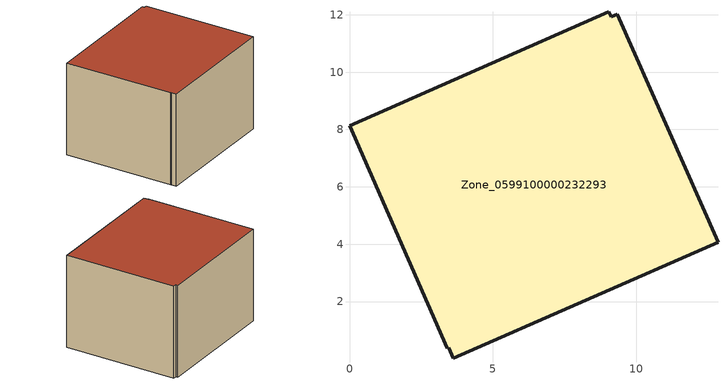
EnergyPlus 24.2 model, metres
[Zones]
Zone_0599100000232293
 floor ground (C_G): 3.46,0.39 3.41,0.38 0,8.13 9.04,12.11 9.12,11.94 9.33,12.02 12.85,4.06 3.62,0.02 z0
 wall outside (C_F): 12.85,4.06 9.33,12.02 9.12,11.94 9.04,12.11 0,8.13 3.41,0.38 3.46,0.39 3.62,0.02 12.85,4.06 z0:7.15
 roof outside (C_R): 9.12,11.94 9.04,12.11 0,8.13 3.41,0.38 3.46,0.39 3.62,0.02 12.85,4.06 9.33,12.02 z7.15
[BUILDING]
Pand.0599100000232293: North Axis=0; Terrain=City; Loads Convergence Tolerance Value=0.04; Temperature Convergence Tolerance Value=0.4; Solar Distribution=FullExterior; Maximum Number of Warmup Days=25; Minimum Number of Warmup Days=1
[Site:Location]
Rotterdam.The.Hague.AP_ZH_NLD Design_Conditions: Latitude=51.96; Longitude=4.45; Time Zone=1; Elevation=-4.5
[SITE:GROUNDTEMPERATURE:BUILDINGSURFACE]
18, 18, 18, 18, 18, 18, 18, 18, 18, 18, 18, 18
[MATERIAL] Thermal Absorptance=0.9; Solar Absorptance=0.7; Visible Absorptance=0.7
Name | Roughness | Thickness | Conductivity | Density | Specific Heat
G.D.1975-1991 | MediumSmooth | 0.15 | 0.288461 | 540 | 1210
F.D.1975-1991 | Rough | 0.3 | 0.230769 | 1920 | 840
R.D.1975-1991 | MediumRough | 0.2 | 0.153846 | 1500 | 1000
[CONSTRUCTION]
C_G: G.D.1975-1991
C_F: F.D.1975-1991
C_R: R.D.1975-1991
[ZONE]
Zone_0599100000232293: Type=1; Multiplier=1; Ceiling Height=Autocalculate; Volume=Autocalculate; Floor Area=autocalculate; Part of Total Floor Area=Yes
[ZONEINFILTRATION:DESIGNFLOWRATE]
Infil_Zone_0599100000232293: Zone or ZoneList or Space or SpaceList=Zone_0599100000232293; Schedule=AlwaysOn; Design Flow Rate Calculation Method=Flow/Area; Flow Rate per Floor Area=0.0042; Constant Term Coefficient=1; Temperature Term Coefficient=0; Velocity Term Coefficient=0; Velocity Squared Term Coefficient=0
[HVACTEMPLATE:ZONE:IDEALLOADSAIRSYSTEM]
Zone_0599100000232293: Maximum Heating Supply Air Temperature=50; Minimum Cooling Supply Air Temperature=13; Maximum Heating Supply Air Humidity Ratio=0.0156; Minimum Cooling Supply Air Humidity Ratio=0.0077; Heating Limit=NoLimit; Cooling Limit=NoLimit; Dehumidification Control Type=ConstantSensibleHeatRatio; Cooling Sensible Heat Ratio=0.7; Dehumidification Setpoint=60; Humidification Control Type=None; Humidification Setpoint=30; Outdoor Air Method=None; Outdoor Air Flow Rate per Person=0.00944; Outdoor Air Flow Rate per Zone Floor Area=0; Outdoor Air Flow Rate per Zone=0; Demand Controlled Ventilation Type=None; Outdoor Air Economizer Type=NoEconomizer; Heat Recovery Type=None; Sensible Heat Recovery Effectiveness=0.7; Latent Heat Recovery Effectiveness=0.65
[ZONECONTROL:THERMOSTAT]
ThermostatControl_Zone_0599100000232293: Zone or ZoneList=Zone_0599100000232293; Control Type Schedule=DualSetpointControlType; Control 1=Thermostat_Zone_0599100000232293; Temperature Difference Between Cutout And Setpoint=0
[THERMOSTATSETPOINT:DUALSETPOINT]
Thermostat_Zone_0599100000232293: Heating Setpoint Temperature Schedule=HeatingSetpoint_Zone_0599100000232293; Cooling Setpoint Temperature Schedule=CoolingSetpoint_Zone_0599100000232293
[SCHEDULE:COMPACT]
HeatingSetpoint_Zone_0599100000232293: Through: 12/31, For: AllDays, Until: 24:00, 21
CoolingSetpoint_Zone_0599100000232293: Through: 12/31, For: AllDays, Until: 24:00, 24
DualSetpointControlType: Through: 12/31, For: AllDays, Until: 24:00, 4
AlwaysOn: Through: 12/31, For: AllDays, Until: 24:00, 1
